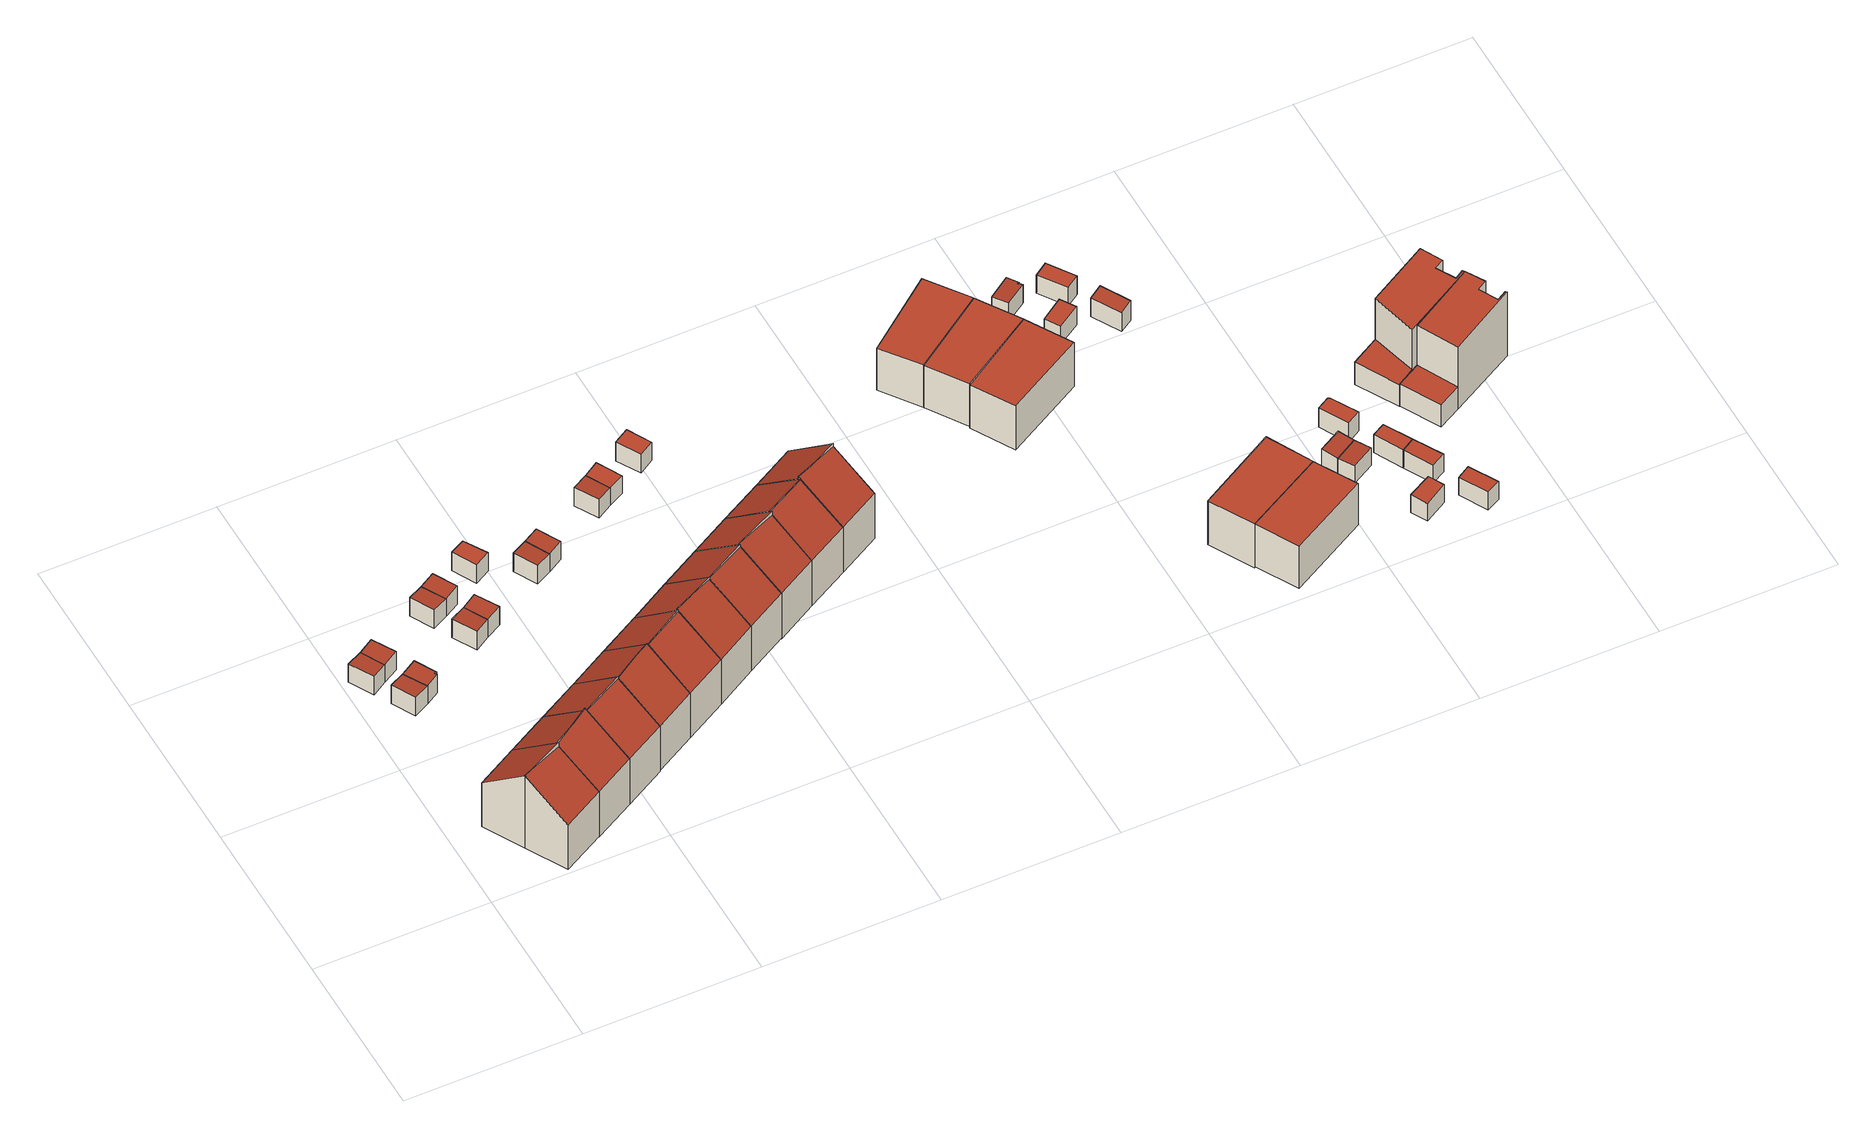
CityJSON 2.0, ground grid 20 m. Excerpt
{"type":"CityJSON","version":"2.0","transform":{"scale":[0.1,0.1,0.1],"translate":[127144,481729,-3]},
"CityObjects":{
"building1":{"type":"Building","attributes":{"b3_dak_type":"slanted","b3_h_dak_50p":6.04,"b3_h_dak_70p":6.88,"b3_h_dak_max":8.18,"b3_h_dak_min":3.97,"b3_h_maaiveld":-2.43,"b3_kas_warenhuis":false,"b3_mutatie_ahn3_ahn4":false,"b3_reconstructie_onvolledig":false,"b3_rmse_lod12":1.46,"b3_rmse_lod13":1.46,"b3_rmse_lod22":0.0292,"b3_val3dity_lod12":"[]","b3_val3dity_lod13":"[]","b3_val3dity_lod22":"[]","b3_volume_lod12":522.68,"b3_volume_lod13":522.68,"b3_volume_lod22":479.84,"geconstateerd":false,"oorspronkelijkbouwjaar":2007,"status":"Pand in gebruik"},"children":["building1-1"]},
"building1-1":{"type":"BuildingPart","parents":["building1"],"geometry":[{"type":"Solid","lod":"2.2","boundaries":[[[[0,1,2,3,4,5]],[[6,1,0,7]],[[7,0,5,8]],[[9,8,5,4,10]],[[11,12,13]],[[8,9,13]],[[12,11,2,1,6]],[[10,4,3,14]],[[14,3,2,11]],[[12,6,7,8,13]],[[14,11,13,9,10]]]],"semantics":{"surfaces":[{"type":"GroundSurface"},{"type":"WallSurface","on_footprint_edge":true},{"type":"WallSurface","on_footprint_edge":false},{"type":"RoofSurface"}],"values":[[0,1,1,1,2,2,1,1,1,3,3]]}}]},
"building2":{"type":"Building","attributes":{"b3_dak_type":"multiple horizontal","b3_h_dak_50p":0.15,"b3_h_dak_70p":0.18,"b3_h_dak_max":0.22,"b3_h_dak_min":0.09,"b3_h_maaiveld":-2.51,"b3_kas_warenhuis":false,"b3_mutatie_ahn3_ahn4":false,"b3_reconstructie_onvolledig":false,"b3_rmse_lod12":0.0339,"b3_rmse_lod13":0.0339,"b3_rmse_lod22":0.0291,"b3_val3dity_lod12":"[]","b3_val3dity_lod13":"[]","b3_val3dity_lod22":"[]","b3_volume_lod12":16.05,"b3_volume_lod13":16.05,"b3_volume_lod22":16.02,"geconstateerd":false,"oorspronkelijkbouwjaar":2007,"status":"Pand in gebruik"},"children":["building2-1"]},
"building2-1":{"type":"BuildingPart","parents":["building2"],"geometry":[{"type":"Solid","lod":"2.2","boundaries":[[[[15,16,17,18]],[[19,16,15,20]],[[20,15,18,21]],[[22,17,16,19]],[[21,18,17,22]],[[21,22,19,20]]]],"semantics":{"surfaces":[{"type":"GroundSurface"},{"type":"WallSurface","on_footprint_edge":true},{"type":"RoofSurface"}],"values":[[0,1,1,1,1,2]]}}]},
"building3":{"type":"Building","attributes":{"b3_dak_type":"multiple horizontal","b3_h_dak_50p":0.15,"b3_h_dak_70p":0.17,"b3_h_dak_max":0.22,"b3_h_dak_min":0.1,"b3_h_maaiveld":-2.52,"b3_kas_warenhuis":false,"b3_mutatie_ahn3_ahn4":false,"b3_reconstructie_onvolledig":false,"b3_rmse_lod12":0.0305,"b3_rmse_lod13":0.0305,"b3_rmse_lod22":0.0267,"b3_val3dity_lod12":"[]","b3_val3dity_lod13":"[]","b3_val3dity_lod22":"[]","b3_volume_lod12":16.04,"b3_volume_lod13":16.04,"b3_volume_lod22":16.01,"geconstateerd":false,"oorspronkelijkbouwjaar":2007,"status":"Pand in gebruik"},"children":["building3-1"]},
"building3-1":{"type":"BuildingPart","parents":["building3"],"geometry":[{"type":"Solid","lod":"2.2","boundaries":[[[[23,24,25,26]],[[27,24,23,28]],[[28,23,26,29]],[[30,25,24,27]],[[29,26,25,30]],[[29,30,27,28]]]],"semantics":{"surfaces":[{"type":"GroundSurface"},{"type":"WallSurface","on_footprint_edge":true},{"type":"RoofSurface"}],"values":[[0,1,1,1,1,2]]}}]},
"building4":{"type":"Building","attributes":{"b3_dak_type":"multiple horizontal","b3_h_dak_50p":0.15,"b3_h_dak_70p":0.17,"b3_h_dak_max":0.21,"b3_h_dak_min":0.09,"b3_h_maaiveld":-2.52,"b3_kas_warenhuis":false,"b3_mutatie_ahn3_ahn4":false,"b3_reconstructie_onvolledig":false,"b3_rmse_lod12":0.0309,"b3_rmse_lod13":0.0309,"b3_rmse_lod22":0.0273,"b3_val3dity_lod12":"[]","b3_val3dity_lod13":"[]","b3_val3dity_lod22":"[]","b3_volume_lod12":16.06,"b3_volume_lod13":16.06,"b3_volume_lod22":16.05,"geconstateerd":false,"oorspronkelijkbouwjaar":2007,"status":"Pand in gebruik"},"children":["building4-1"]},
"building4-1":{"type":"BuildingPart","parents":["building4"],"geometry":[{"type":"Solid","lod":"2.2","boundaries":[[[[15,18,31,32]],[[20,15,32,33]],[[33,32,31,34]],[[34,31,18,21]],[[21,18,15,20]],[[21,20,33,34]]]],"semantics":{"surfaces":[{"type":"GroundSurface"},{"type":"WallSurface","on_footprint_edge":true},{"type":"RoofSurface"}],"values":[[0,1,1,1,1,2]]}}]},
"building5":{"type":"Building","attributes":{"b3_dak_type":"multiple horizontal","b3_h_dak_50p":0.14,"b3_h_dak_70p":0.17,"b3_h_dak_max":0.21,"b3_h_dak_min":0.08,"b3_h_maaiveld":-2.52,"b3_kas_warenhuis":false,"b3_mutatie_ahn3_ahn4":false,"b3_reconstructie_onvolledig":false,"b3_rmse_lod12":0.0305,"b3_rmse_lod13":0.0305,"b3_rmse_lod22":0.0277,"b3_val3dity_lod12":"[]","b3_val3dity_lod13":"[]","b3_val3dity_lod22":"[]","b3_volume_lod12":15.9,"b3_volume_lod13":15.9,"b3_volume_lod22":15.86,"geconstateerd":false,"oorspronkelijkbouwjaar":2007,"status":"Pand in gebruik"},"children":["building5-1"]},
"building5-1":{"type":"BuildingPart","parents":["building5"],"geometry":[{"type":"Solid","lod":"2.2","boundaries":[[[[26,35,36,37,38,23]],[[39,35,26,29]],[[29,26,23,28]],[[40,36,35,39]],[[41,37,36,40]],[[42,38,37,41]],[[28,23,38,42]],[[28,42,41,40,39,29]]]],"semantics":{"surfaces":[{"type":"GroundSurface"},{"type":"WallSurface","on_footprint_edge":true},{"type":"RoofSurface"}],"values":[[0,1,1,1,1,1,1,2]]}}]},
"building6":{"type":"Building","attributes":{"b3_dak_type":"slanted","b3_h_dak_50p":6.08,"b3_h_dak_70p":6.89,"b3_h_dak_max":8.2,"b3_h_dak_min":3.93,"b3_h_maaiveld":-2.45,"b3_kas_warenhuis":false,"b3_mutatie_ahn3_ahn4":false,"b3_reconstructie_onvolledig":false,"b3_rmse_lod12":1.46,"b3_rmse_lod13":1.46,"b3_rmse_lod22":0.0318,"b3_val3dity_lod12":"[]","b3_val3dity_lod13":"[]","b3_val3dity_lod22":"[]","b3_volume_lod12":524.4,"b3_volume_lod13":524.4,"b3_volume_lod22":481.16,"geconstateerd":false,"oorspronkelijkbouwjaar":2007,"status":"Pand in gebruik"},"children":["building6-1"]},
"building6-1":{"type":"BuildingPart","parents":["building6"],"geometry":[{"type":"Solid","lod":"2.2","boundaries":[[[[43,44,45,46,47,48]],[[6,44,43,49,50]],[[51,52,53]],[[50,49,53]],[[54,45,44,6]],[[52,46,45,54]],[[49,43,48,14]],[[14,48,47,55]],[[55,47,46,52,51]],[[52,54,6,50,53]],[[55,51,53,49,14]]]],"semantics":{"surfaces":[{"type":"GroundSurface"},{"type":"WallSurface","on_footprint_edge":true},{"type":"WallSurface","on_footprint_edge":false},{"type":"RoofSurface"}],"values":[[0,1,2,2,1,1,1,1,1,3,3]]}}]},
"building7":{"type":"Building","attributes":{"b3_dak_type":"slanted","b3_h_dak_50p":6.06,"b3_h_dak_70p":6.87,"b3_h_dak_max":8.16,"b3_h_dak_min":3.97,"b3_h_maaiveld":-2.46,"b3_kas_warenhuis":false,"b3_mutatie_ahn3_ahn4":false,"b3_reconstructie_onvolledig":false,"b3_rmse_lod12":1.45,"b3_rmse_lod13":1.45,"b3_rmse_lod22":0.0311,"b3_val3dity_lod12":"[]","b3_val3dity_lod13":"[]","b3_val3dity_lod22":"[]","b3_volume_lod12":524.5,"b3_volume_lod13":524.5,"b3_volume_lod22":481.12,"geconstateerd":false,"oorspronkelijkbouwjaar":2007,"status":"Pand in gebruik"},"children":["building7-1"]},
"building7-1":{"type":"BuildingPart","parents":["building7"],"geometry":[{"type":"Solid","lod":"2.2","boundaries":[[[[45,56,57,58,47,59]],[[60,56,45,54]],[[54,45,59,61,62]],[[62,61,63,64]],[[61,59,47,55]],[[64,63,57,56,60]],[[55,47,58,65]],[[65,58,57,63]],[[64,60,54,62]],[[65,63,61,55]]]],"semantics":{"surfaces":[{"type":"GroundSurface"},{"type":"WallSurface","on_footprint_edge":true},{"type":"WallSurface","on_footprint_edge":false},{"type":"RoofSurface"}],"values":[[0,1,1,2,1,1,1,1,3,3]]}}]},
"building8":{"type":"Building","attributes":{"b3_dak_type":"multiple horizontal","b3_h_dak_50p":0.14,"b3_h_dak_70p":0.16,"b3_h_dak_max":0.21,"b3_h_dak_min":0.09,"b3_h_maaiveld":-2.52,"b3_kas_warenhuis":false,"b3_mutatie_ahn3_ahn4":false,"b3_reconstructie_onvolledig":false,"b3_rmse_lod12":0.0331,"b3_rmse_lod13":0.0331,"b3_rmse_lod22":0.0256,"b3_val3dity_lod12":"[]","b3_val3dity_lod13":"[]","b3_val3dity_lod22":"[]","b3_volume_lod12":16.07,"b3_volume_lod13":16.07,"b3_volume_lod22":16,"geconstateerd":false,"oorspronkelijkbouwjaar":2007,"status":"Pand in gebruik"},"children":["building8-1"]},
"building8-1":{"type":"BuildingPart","parents":["building8"],"geometry":[{"type":"Solid","lod":"2.2","boundaries":[[[[66,67,68,69]],[[70,67,66,71]],[[71,66,69,72]],[[73,68,67,70]],[[72,69,68,73]],[[72,73,70,71]]]],"semantics":{"surfaces":[{"type":"GroundSurface"},{"type":"WallSurface","on_footprint_edge":true},{"type":"RoofSurface"}],"values":[[0,1,1,1,1,2]]}}]},
"building9":{"type":"Building","attributes":{"b3_dak_type":"multiple horizontal","b3_h_dak_50p":0.14,"b3_h_dak_70p":0.16,"b3_h_dak_max":0.22,"b3_h_dak_min":0.09,"b3_h_maaiveld":-2.52,"b3_kas_warenhuis":false,"b3_mutatie_ahn3_ahn4":false,"b3_reconstructie_onvolledig":false,"b3_rmse_lod12":0.0296,"b3_rmse_lod13":0.0296,"b3_rmse_lod22":0.0264,"b3_val3dity_lod12":"[]","b3_val3dity_lod13":"[]","b3_val3dity_lod22":"[]","b3_volume_lod12":16.02,"b3_volume_lod13":16.02,"b3_volume_lod22":16,"geconstateerd":false,"oorspronkelijkbouwjaar":2007,"status":"Pand in gebruik"},"children":["building9-1"]},
"building9-1":{"type":"BuildingPart","parents":["building9"],"geometry":[{"type":"Solid","lod":"2.2","boundaries":[[[[74,75,76,77]],[[78,75,74,79]],[[80,76,75,78]],[[79,74,77,81]],[[81,77,76,80]],[[81,80,78,79]]]],"semantics":{"surfaces":[{"type":"GroundSurface"},{"type":"WallSurface","on_footprint_edge":true},{"type":"RoofSurface"}],"values":[[0,1,1,1,1,2]]}}]},
"building10":{"type":"Building","attributes":{"b3_dak_type":"multiple horizontal","b3_h_dak_50p":0.14,"b3_h_dak_70p":0.16,"b3_h_dak_max":0.2,"b3_h_dak_min":0.09,"b3_h_maaiveld":-2.52,"b3_kas_warenhuis":false,"b3_mutatie_ahn3_ahn4":false,"b3_reconstructie_onvolledig":false,"b3_rmse_lod12":0.0321,"b3_rmse_lod13":0.0321,"b3_rmse_lod22":0.026,"b3_val3dity_lod12":"[]","b3_val3dity_lod13":"[]","b3_val3dity_lod22":"[]","b3_volume_lod12":16.05,"b3_volume_lod13":16.05,"b3_volume_lod22":16.01,"geconstateerd":false,"oorspronkelijkbouwjaar":2007,"status":"Pand in gebruik"},"children":["building10-1"]},
"building10-1":{"type":"BuildingPart","parents":["building10"],"geometry":[{"type":"Solid","lod":"2.2","boundaries":[[[[82,83,66,69]],[[71,66,83,84]],[[72,69,66,71]],[[85,82,69,72]],[[84,83,82,85]],[[84,85,72,71]]]],"semantics":{"surfaces":[{"type":"GroundSurface"},{"type":"WallSurface","on_footprint_edge":true},{"type":"RoofSurface"}],"values":[[0,1,1,1,1,2]]}}]},
"building11":{"type":"Building","attributes":{"b3_dak_type":"multiple horizontal","b3_h_dak_50p":0.14,"b3_h_dak_70p":0.16,"b3_h_dak_max":0.2,"b3_h_dak_min":0.09,"b3_h_maaiveld":-2.52,"b3_kas_warenhuis":false,"b3_mutatie_ahn3_ahn4":false,"b3_reconstructie_onvolledig":false,"b3_rmse_lod12":0.03,"b3_rmse_lod13":0.03,"b3_rmse_lod22":0.0246,"b3_val3dity_lod12":"[]","b3_val3dity_lod13":"[]","b3_val3dity_lod22":"[]","b3_volume_lod12":16.03,"b3_volume_lod13":16.03,"b3_volume_lod22":15.99,"geconstateerd":false,"oorspronkelijkbouwjaar":2007,"status":"Pand in gebruik"},"children":["building11-1"]},
"building11-1":{"type":"BuildingPart","parents":["building11"],"geometry":[{"type":"Solid","lod":"2.2","boundaries":[[[[75,86,87,76]],[[88,86,75,78]],[[89,87,86,88]],[[78,75,76,80]],[[80,76,87,89]],[[80,89,88,78]]]],"semantics":{"surfaces":[{"type":"GroundSurface"},{"type":"WallSurface","on_footprint_edge":true},{"type":"RoofSurface"}],"values":[[0,1,1,1,1,2]]}}]},
"building12":{"type":"Building","attributes":{"b3_dak_type":"slanted","b3_h_dak_50p":6.12,"b3_h_dak_70p":6.89,"b3_h_dak_max":8.18,"b3_h_dak_min":3.99,"b3_h_maaiveld":-2.45,"b3_kas_warenhuis":false,"b3_mutatie_ahn3_ahn4":false,"b3_reconstructie_onvolledig":false,"b3_rmse_lod12":1.45,"b3_rmse_lod13":1.45,"b3_rmse_lod22":0.0285,"b3_val3dity_lod12":"[]","b3_val3dity_lod13":"[]","b3_val3dity_lod22":"[]","b3_volume_lod12":524.07,"b3_volume_lod13":524.07,"b3_volume_lod22":480.39,"geconstateerd":false,"oorspronkelijkbouwjaar":2007,"status":"Pand in gebruik"},"children":["building12-1"]},
"building12-1":{"type":"BuildingPart","parents":["building12"],"geometry":[{"type":"Solid","lod":"2.2","boundaries":[[[[90,91,92,93,94,95]],[[60,91,90,96,97]],[[98,99,100]],[[97,96,100]],[[96,90,95,65]],[[101,92,91,60]],[[65,95,94,102]],[[99,93,92,101]],[[102,94,93,99,98]],[[99,101,60,97,100]],[[102,98,100,96,65]]]],"semantics":{"surfaces":[{"type":"GroundSurface"},{"type":"WallSurface","on_footprint_edge":true},{"type":"WallSurface","on_footprint_edge":false},{"type":"RoofSurface"}],"values":[[0,1,2,2,1,1,1,1,1,3,3]]}}]},
"building13":{"type":"Building","attributes":{"b3_dak_type":"multiple horizontal","b3_h_dak_50p":0.16,"b3_h_dak_70p":0.18,"b3_h_dak_max":0.2,"b3_h_dak_min":0.07,"b3_h_maaiveld":-2.51,"b3_kas_warenhuis":false,"b3_mutatie_ahn3_ahn4":false,"b3_reconstructie_onvolledig":false,"b3_rmse_lod12":0.0306,"b3_rmse_lod13":0.0306,"b3_rmse_lod22":0.0294,"b3_val3dity_lod12":"[]","b3_val3dity_lod13":"[]","b3_val3dity_lod22":"[]","b3_volume_lod12":15.96,"b3_volume_lod13":15.96,"b3_volume_lod22":15.93,"geconstateerd":false,"oorspronkelijkbouwjaar":2007,"status":"Pand in gebruik"},"children":["building13-1"]},
"building13-1":{"type":"BuildingPart","parents":["building13"],"geometry":[{"type":"Solid","lod":"2.2","boundaries":[[[[103,104,105,106]],[[107,103,106,108]],[[108,106,105,109]],[[109,105,104,110]],[[110,104,103,107]],[[110,107,108,109]]]],"semantics":{"surfaces":[{"type":"GroundSurface"},{"type":"WallSurface","on_footprint_edge":true},{"type":"RoofSurface"}],"values":[[0,1,1,1,1,2]]}}]},
"building14":{"type":"Building","attributes":{"b3_dak_type":"slanted","b3_h_dak_50p":6.02,"b3_h_dak_70p":6.82,"b3_h_dak_max":8.18,"b3_h_dak_min":4.02,"b3_h_maaiveld":-2.43,"b3_kas_warenhuis":false,"b3_mutatie_ahn3_ahn4":false,"b3_reconstructie_onvolledig":false,"b3_rmse_lod12":1.46,"b3_rmse_lod13":1.46,"b3_rmse_lod22":0.0285,"b3_val3dity_lod12":"[]","b3_val3dity_lod13":"[]","b3_val3dity_lod22":"[]","b3_volume_lod12":523.05,"b3_volume_lod13":523.05,"b3_volume_lod22":479.48,"geconstateerd":false,"oorspronkelijkbouwjaar":2007,"status":"Pand in gebruik"},"children":["building14-1"]},
"building14-1":{"type":"BuildingPart","parents":["building14"],"geometry":[{"type":"Solid","lod":"2.2","boundaries":[[[[92,111,112,113,94,114]],[[115,111,92,101]],[[101,92,114,116,117]],[[117,116,118,119]],[[119,118,112,111,115]],[[116,114,94,102]],[[102,94,113,120]],[[120,113,112,118]],[[119,115,101,117]],[[120,118,116,102]]]],"semantics":{"surfaces":[{"type":"GroundSurface"},{"type":"WallSurface","on_footprint_edge":true},{"type":"WallSurface","on_footprint_edge":false},{"type":"RoofSurface"}],"values":[[0,1,1,2,1,1,1,1,3,3]]}}]},
"building15":{"type":"Building","attributes":{"b3_dak_type":"multiple horizontal","b3_h_dak_50p":0.13,"b3_h_dak_70p":0.16,"b3_h_dak_max":0.22,"b3_h_dak_min":0.09,"b3_h_maaiveld":-2.51,"b3_kas_warenhuis":false,"b3_mutatie_ahn3_ahn4":false,"b3_reconstructie_onvolledig":false,"b3_rmse_lod12":0.0307,"b3_rmse_lod13":0.0307,"b3_rmse_lod22":0.0269,"b3_val3dity_lod12":"[]","b3_val3dity_lod13":"[]","b3_val3dity_lod22":"[]","b3_volume_lod12":16.03,"b3_volume_lod13":16.03,"b3_volume_lod22":15.98,"geconstateerd":false,"oorspronkelijkbouwjaar":2007,"status":"Pand in gebruik"},"children":["building15-1"]},
"building15-1":{"type":"BuildingPart","parents":["building15"],"geometry":[{"type":"Solid","lod":"2.2","boundaries":[[[[121,122,123,124]],[[125,122,121,126]],[[127,123,122,125]],[[126,121,124,128]],[[128,124,123,127]],[[128,127,125,126]]]],"semantics":{"surfaces":[{"type":"GroundSurface"},{"type":"WallSurface","on_footprint_edge":true},{"type":"RoofSurface"}],"values":[[0,1,1,1,1,2]]}}]},
"building16":{"type":"Building","attributes":{"b3_dak_type":"multiple horizontal","b3_h_dak_50p":0.14,"b3_h_dak_70p":0.16,"b3_h_dak_max":0.25,"b3_h_dak_min":0.07,"b3_h_maaiveld":-2.52,"b3_kas_warenhuis":false,"b3_mutatie_ahn3_ahn4":false,"b3_reconstructie_onvolledig":false,"b3_rmse_lod12":0.0352,"b3_rmse_lod13":0.0352,"b3_rmse_lod22":0.0291,"b3_val3dity_lod12":"[]","b3_val3dity_lod13":"[]","b3_val3dity_lod22":"[]","b3_volume_lod12":15.63,"b3_volume_lod13":15.63,"b3_volume_lod22":15.6,"geconstateerd":false,"oorspronkelijkbouwjaar":2007,"status":"Pand in gebruik"},"children":["building16-1"]},
"building16-1":{"type":"BuildingPart","parents":["building16"],"geometry":[{"type":"Solid","lod":"2.2","boundaries":[[[[129,130,123,122]],[[127,123,130,131]],[[125,122,123,127]],[[132,129,122,125]],[[131,130,129,132]],[[131,132,125,127]]]],"semantics":{"surfaces":[{"type":"GroundSurface"},{"type":"WallSurface","on_footprint_edge":true},{"type":"RoofSurface"}],"values":[[0,1,1,1,1,2]]}}]},
"building17":{"type":"Building","attributes":{"b3_dak_type":"slanted","b3_h_dak_50p":6.02,"b3_h_dak_70p":6.91,"b3_h_dak_max":8.2,"b3_h_dak_min":4.01,"b3_h_maaiveld":-2.42,"b3_kas_warenhuis":false,"b3_mutatie_ahn3_ahn4":false,"b3_reconstructie_onvolledig":false,"b3_rmse_lod12":1.47,"b3_rmse_lod13":1.47,"b3_rmse_lod22":0.0303,"b3_val3dity_lod12":"[]","b3_val3dity_lod13":"[]","b3_val3dity_lod22":"[]","b3_volume_lod12":523.39,"b3_volume_lod13":523.39,"b3_volume_lod22":478.85,"geconstateerd":false,"oorspronkelijkbouwjaar":2007,"status":"Pand in gebruik"},"children":["building17-1"]},
"building17-1":{"type":"BuildingPart","parents":["building17"],"geometry":[{"type":"Solid","lod":"2.2","boundaries":[[[[111,133,134,135,113,136]],[[137,133,111,115]],[[115,111,136,138]],[[139,140,141]],[[138,142,141]],[[140,139,134,133,137]],[[142,138,136,113,120]],[[120,113,135,143]],[[143,135,134,139]],[[140,137,115,138,141]],[[143,139,141,142,120]]]],"semantics":{"surfaces":[{"type":"GroundSurface"},{"type":"WallSurface","on_footprint_edge":true},{"type":"WallSurface","on_footprint_edge":false},{"type":"RoofSurface"}],"values":[[0,1,1,2,2,1,1,1,1,3,3]]}}]},
"building18":{"type":"Building","attributes":{"b3_dak_type":"slanted","b3_h_dak_50p":6.07,"b3_h_dak_70p":6.88,"b3_h_dak_max":8.2,"b3_h_dak_min":4.02,"b3_h_maaiveld":-2.44,"b3_kas_warenhuis":false,"b3_mutatie_ahn3_ahn4":false,"b3_reconstructie_onvolledig":false,"b3_rmse_lod12":1.46,"b3_rmse_lod13":1.46,"b3_rmse_lod22":0.0311,"b3_val3dity_lod12":"[]","b3_val3dity_lod13":"[]","b3_val3dity_lod22":"[]","b3_volume_lod12":523.12,"b3_volume_lod13":523.12,"b3_volume_lod22":480.19,"geconstateerd":false,"oorspronkelijkbouwjaar":2007,"status":"Pand in gebruik"},"children":["building18-1"]},
"building18-1":{"type":"BuildingPart","parents":["building18"],"geometry":[{"type":"Solid","lod":"2.2","boundaries":[[[[133,144,145,146,135,147]],[[148,144,133,137]],[[137,133,147,149,150]],[[149,147,135,143]],[[150,149,151,152]],[[152,151,145,144,148]],[[143,135,146,153]],[[153,146,145,151]],[[152,148,137,150]],[[153,151,149,143]]]],"semantics":{"surfaces":[{"type":"GroundSurface"},{"type":"WallSurface","on_footprint_edge":true},{"type":"WallSurface","on_footprint_edge":false},{"type":"RoofSurface"}],"values":[[0,1,1,1,2,1,1,1,3,3]]}}]},
"building19":{"type":"Building","attributes":{"b3_dak_type":"multiple horizontal","b3_h_dak_50p":0.13,"b3_h_dak_70p":0.16,"b3_h_dak_max":0.25,"b3_h_dak_min":0.07,"b3_h_maaiveld":-2.52,"b3_kas_warenhuis":false,"b3_mutatie_ahn3_ahn4":false,"b3_reconstructie_onvolledig":false,"b3_rmse_lod12":0.0357,"b3_rmse_lod13":0.0357,"b3_rmse_lod22":0.0329,"b3_val3dity_lod12":"[]","b3_val3dity_lod13":"[]","b3_val3dity_lod22":"[]","b3_volume_lod12":15.95,"b3_volume_lod13":15.95,"b3_volume_lod22":15.94,"geconstateerd":false,"oorspronkelijkbouwjaar":2007,"status":"Pand in gebruik"},"children":["building19-1"]},
"building19-1":{"type":"BuildingPart","parents":["building19"],"geometry":[{"type":"Solid","lod":"2.2","boundaries":[[[[154,155,156,157]],[[158,155,154,159]],[[159,154,157,160]],[[161,156,155,158]],[[160,157,156,161]],[[160,161,158,159]]]],"semantics":{"surfaces":[{"type":"GroundSurface"},{"type":"WallSurface","on_footprint_edge":true},{"type":"RoofSurface"}],"values":[[0,1,1,1,1,2]]}}]},
"building20":{"type":"Building","attributes":{"b3_dak_type":"multiple horizontal","b3_h_dak_50p":0.14,"b3_h_dak_70p":0.16,"b3_h_dak_max":0.28,"b3_h_dak_min":0.06,"b3_h_maaiveld":-2.52,"b3_kas_warenhuis":false,"b3_mutatie_ahn3_ahn4":false,"b3_reconstructie_onvolledig":false,"b3_rmse_lod12":0.0366,"b3_rmse_lod13":0.0366,"b3_rmse_lod22":0.0313,"b3_val3dity_lod12":"[]","b3_val3dity_lod13":"[]","b3_val3dity_lod22":"[]","b3_volume_lod12":15.99,"b3_volume_lod13":15.99,"b3_volume_lod22":15.96,"geconstateerd":false,"oorspronkelijkbouwjaar":2007,"status":"Pand in gebruik"},"children":["building20-1"]},
"building20-1":{"type":"BuildingPart","parents":["building20"],"geometry":[{"type":"Solid","lod":"2.2","boundaries":[[[[154,157,162,163]],[[159,154,163,164]],[[164,163,162,165]],[[165,162,157,160]],[[160,157,154,159]],[[160,159,164,165]]]],"semantics":{"surfaces":[{"type":"GroundSurface"},{"type":"WallSurface","on_footprint_edge":true},{"type":"RoofSurface"}],"values":[[0,1,1,1,1,2]]}}]},
"building21":{"type":"Building","attributes":{"b3_dak_type":"slanted","b3_h_dak_50p":6.09,"b3_h_dak_70p":6.93,"b3_h_dak_max":8.19,"b3_h_dak_min":4.03,"b3_h_maaiveld":-2.46,"b3_kas_warenhuis":false,"b3_mutatie_ahn3_ahn4":false,"b3_reconstructie_onvolledig":false,"b3_rmse_lod12":1.47,"b3_rmse_lod13":1.47,"b3_rmse_lod22":0.0304,"b3_val3dity_lod12":"[]","b3_val3dity_lod13":"[]","b3_val3dity_lod22":"[]","b3_volume_lod12":526.77,"b3_volume_lod13":526.77,"b3_volume_lod22":481.38,"geconstateerd":false,"oorspronkelijkbouwjaar":2007,"status":"Pand in gebruik"},"children":["building21-1"]},
"building21-1":{"type":"BuildingPart","parents":["building21"],"geometry":[{"type":"Solid","lod":"2.2","boundaries":[[[[166,167,168,169,170,171]],[[172,167,166,148]],[[148,166,171,173]],[[174,175,176]],[[175,174,168,167,172]],[[173,171,170,153]],[[153,170,169,177]],[[177,169,168,174]],[[175,172,148,173,176]],[[177,174,176,173,153]]]],"semantics":{"surfaces":[{"type":"GroundSurface"},{"type":"WallSurface","on_footprint_edge":true},{"type":"WallSurface","on_footprint_edge":false},{"type":"RoofSurface"}],"values":[[0,1,1,2,1,1,1,1,3,3]]}}]},
"building22":{"type":"Building","attributes":{"b3_dak_type":"multiple horizontal","b3_h_dak_50p":0.15,"b3_h_dak_70p":0.18,"b3_h_dak_max":0.26,"b3_h_dak_min":0.09,"b3_h_maaiveld":-2.58,"b3_kas_warenhuis":false,"b3_mutatie_ahn3_ahn4":false,"b3_reconstructie_onvolledig":false,"b3_rmse_lod12":0.0362,"b3_rmse_lod13":0.0362,"b3_rmse_lod22":0.0346,"b3_val3dity_lod12":"[]","b3_val3dity_lod13":"[]","b3_val3dity_lod22":"[]","b3_volume_lod12":16.42,"b3_volume_lod13":16.42,"b3_volume_lod22":16.4,"geconstateerd":false,"oorspronkelijkbouwjaar":2007,"status":"Pand in gebruik"},"children":["building22-1"]},
"building22-1":{"type":"BuildingPart","parents":["building22"],"geometry":[{"type":"Solid","lod":"2.2","boundaries":[[[[178,179,180,181]],[[182,180,179,183]],[[184,181,180,182]],[[185,178,181,184]],[[183,179,178,185]],[[183,185,184,182]]]],"semantics":{"surfaces":[{"type":"GroundSurface"},{"type":"WallSurface","on_footprint_edge":true},{"type":"RoofSurface"}],"values":[[0,1,1,1,1,2]]}}]},
"building23":{"type":"Building","attributes":{"b3_dak_type":"slanted","b3_h_dak_50p":6.03,"b3_h_dak_70p":6.95,"b3_h_dak_max":8.2,"b3_h_dak_min":3.97,"b3_h_maaiveld":-2.48,"b3_kas_warenhuis":false,"b3_mutatie_ahn3_ahn4":false,"b3_reconstructie_onvolledig":false,"b3_rmse_lod12":1.48,"b3_rmse_lod13":1.48,"b3_rmse_lod22":0.0311,"b3_val3dity_lod12":"[]","b3_val3dity_lod13":"[]","b3_val3dity_lod22":"[]","b3_volume_lod12":526.63,"b3_volume_lod13":526.63,"b3_volume_lod22":482.58,"geconstateerd":false,"oorspronkelijkbouwjaar":2007,"status":"Pand in gebruik"},"children":["building23-1"]},
"building23-1":{"type":"BuildingPart","parents":["building23"],"geometry":[{"type":"Solid","lod":"2.2","boundaries":[[[[167,186,187,188,169,189]],[[190,186,167,172]],[[172,167,189,191,192]],[[191,189,169,177]],[[177,169,188,193]],[[193,188,187,194]],[[192,191,194,195]],[[195,194,187,186,190]],[[194,191,177,193]],[[195,190,172,192]]]],"semantics":{"surfaces":[{"type":"GroundSurface"},{"type":"WallSurface","on_footprint_edge":true},{"type":"WallSurface","on_footprint_edge":false},{"type":"RoofSurface"}],"values":[[0,1,1,1,1,1,2,1,3,3]]}}]},
"building24":{"type":"Building","attributes":{"b3_dak_type":"slanted","b3_h_dak_50p":5.97,"b3_h_dak_70p":6.81,"b3_h_dak_max":8.18,"b3_h_dak_min":4,"b3_h_maaiveld":-2.51,"b3_kas_warenhuis":false,"b3_mutatie_ahn3_ahn4":false,"b3_reconstructie_onvolledig":false,"b3_rmse_lod12":1.49,"b3_rmse_lod13":1.49,"b3_rmse_lod22":0.03,"b3_val3dity_lod12":"[]","b3_val3dity_lod13":"[]","b3_val3dity_lod22":"[]","b3_volume_lod12":548.85,"b3_volume_lod13":548.85,"b3_volume_lod22":503.19,"geconstateerd":false,"oorspronkelijkbouwjaar":2007,"status":"Pand in gebruik"},"children":["building24-1"]},
"building24-1":{"type":"BuildingPart","parents":["building24"],"geometry":[{"type":"Solid","lod":"2.2","boundaries":[[[[186,196,197,198,188,199]],[[200,196,186,190]],[[190,186,199,201]],[[202,203,204]],[[201,205,204]],[[203,202,197,196,200]],[[205,201,199,188,193]],[[193,188,198,206]],[[206,198,197,202]],[[203,200,190,201,204]],[[206,202,204,205,193]]]],"semantics":{"surfaces":[{"type":"GroundSurface"},{"type":"WallSurface","on_footprint_edge":true},{"type":"WallSurface","on_footprint_edge":false},{"type":"RoofSurface"}],"values":[[0,1,1,2,2,1,1,1,1,3,3]]}}]},
"building25":{"type":"Building","attributes":{"b3_dak_type":"multiple horizontal","b3_h_dak_50p":3.62,"b3_h_dak_70p":3.64,"b3_h_dak_max":3.82,"b3_h_dak_min":3.53,"b3_h_maaiveld":-2.51,"b3_kas_warenhuis":false,"b3_mutatie_ahn3_ahn4":false,"b3_reconstructie_onvolledig":false,"b3_rmse_lod12":0.0433,"b3_rmse_lod13":0.0433,"b3_rmse_lod22":0.0392,"b3_val3dity_lod12":"[]","b3_val3dity_lod13":"[]","b3_val3dity_lod22":"[]","b3_volume_lod12":352.92,"b3_volume_lod13":352.92,"b3_volume_lod22":352.14,"geconstateerd":false,"oorspronkelijkbouwjaar":2007,"status":"Pand in gebruik"},"children":["building25-1"]},
"building25-1":{"type":"BuildingPart","parents":["building25"],"geometry":[{"type":"Solid","lod":"2.2","boundaries":[[[[207,208,209,210]],[[211,208,207,212]],[[212,207,210,213]],[[214,209,208,211]],[[213,210,209,214]],[[213,214,211,212]]]],"semantics":{"surfaces":[{"type":"GroundSurface"},{"type":"WallSurface","on_footprint_edge":true},{"type":"RoofSurface"}],"values":[[0,1,1,1,1,2]]}}]},
"building26":{"type":"Building","attributes":{"b3_dak_type":"multiple horizontal","b3_h_dak_50p":3.63,"b3_h_dak_70p":3.64,"b3_h_dak_max":3.83,"b3_h_dak_min":3.55,"b3_h_maaiveld":-2.51,"b3_kas_warenhuis":false,"b3_mutatie_ahn3_ahn4":false,"b3_reconstructie_onvolledig":false,"b3_rmse_lod12":0.043,"b3_rmse_lod13":0.043,"b3_rmse_lod22":0.0397,"b3_val3dity_lod12":"[]","b3_val3dity_lod13":"[]","b3_val3dity_lod22":"[]","b3_volume_lod12":352.72,"b3_volume_lod13":352.72,"b3_volume_lod22":351.96,"geconstateerd":false,"oorspronkelijkbouwjaar":2007,"status":"Pand in gebruik"},"children":["building26-1"]},
"building26-1":{"type":"BuildingPart","parents":["building26"],"geometry":[{"type":"Solid","lod":"2.2","boundaries":[[[[207,210,215,216]],[[213,210,207,217]],[[218,215,210,213]],[[217,207,216,219]],[[219,216,215,218]],[[219,218,213,217]]]],"semantics":{"surfaces":[{"type":"GroundSurface"},{"type":"WallSurface","on_footprint_edge":true},{"type":"RoofSurface"}],"values":[[0,1,1,1,1,2]]}}]},
"building27":{"type":"Building","attributes":{"b3_dak_type":"multiple horizontal","b3_h_dak_50p":3.63,"b3_h_dak_70p":3.65,"b3_h_dak_max":3.84,"b3_h_dak_min":3.56,"b3_h_maaiveld":-2.7,"b3_kas_warenhuis":false,"b3_mutatie_ahn3_ahn4":false,"b3_reconstructie_onvolledig":false,"b3_rmse_lod12":0.0523,"b3_rmse_lod13":0.0523,"b3_rmse_lod22":0.0473,"b3_val3dity_lod12":"[]","b3_val3dity_lod13":"[]","b3_val3dity_lod22":"[]","b3_volume_lod12":378.26,"b3_volume_lod13":378.26,"b3_volume_lod22":377.92,"geconstateerd":false,"oorspronkelijkbouwjaar":2007,"status":"Pand in gebruik"},"children":["building27-1"]},
"building27-1":{"type":"BuildingPart","parents":["building27"],"geometry":[{"type":"Solid","lod":"2.2","boundaries":[[[[220,221,222,223]],[[218,221,220,224]],[[225,222,221,218]],[[224,220,223,226]],[[226,223,222,225]],[[226,225,218,224]]]],"semantics":{"surfaces":[{"type":"GroundSurface"},{"type":"WallSurface","on_footprint_edge":true},{"type":"RoofSurface"}],"values":[[0,1,1,1,1,2]]}}]},
"building28":{"type":"Building","attributes":{"b3_dak_type":"multiple horizontal","b3_h_dak_50p":3.67,"b3_h_dak_70p":3.69,"b3_h_dak_max":3.88,"b3_h_dak_min":1.45,"b3_h_maaiveld":-2.67,"b3_kas_warenhuis":false,"b3_mutatie_ahn3_ahn4":false,"b3_reconstructie_onvolledig":false,"b3_rmse_lod12":0.261,"b3_rmse_lod13":0.261,"b3_rmse_lod22":0.259,"b3_val3dity_lod12":"[]","b3_val3dity_lod13":"[]","b3_val3dity_lod22":"[]","b3_volume_lod12":372.5,"b3_volume_lod13":372.5,"b3_volume_lod22":372.53,"geconstateerd":false,"oorspronkelijkbouwjaar":2007,"status":"Pand in gebruik"},"children":["building28-1"]},
"building28-1":{"type":"BuildingPart","parents":["building28"],"geometry":[{"type":"Solid","lod":"2.2","boundaries":[[[[227,228,229,230]],[[231,228,227,232]],[[233,229,228,231]],[[232,227,230,234]],[[234,230,229,233]],[[234,233,231,232]]]],"semantics":{"surfaces":[{"type":"GroundSurface"},{"type":"WallSurface","on_footprint_edge":true},{"type":"RoofSurface"}],"values":[[0,1,1,1,1,2]]}}]},
"building29":{"type":"Building","attributes":{"b3_dak_type":"multiple horizontal","b3_h_dak_50p":3.65,"b3_h_dak_70p":3.67,"b3_h_dak_max":3.86,"b3_h_dak_min":3.57,"b3_h_maaiveld":-2.47,"b3_kas_warenhuis":false,"b3_mutatie_ahn3_ahn4":false,"b3_reconstructie_onvolledig":false,"b3_rmse_lod12":0.0486,"b3_rmse_lod13":0.0486,"b3_rmse_lod22":0.0466,"b3_val3dity_lod12":"[]","b3_val3dity_lod13":"[]","b3_val3dity_lod22":"[]","b3_volume_lod12":344.73,"b3_volume_lod13":344.73,"b3_volume_lod22":344.32,"geconstateerd":false,"oorspronkelijkbouwjaar":2007,"status":"Pand in gebruik"},"children":["building29-1"]},
"building29-1":{"type":"BuildingPart","parents":["building29"],"geometry":[{"type":"Solid","lod":"2.2","boundaries":[[[[235,236,237,238]],[[234,236,235,239]],[[239,235,238,240]],[[233,237,236,234]],[[240,238,237,233]],[[240,233,234,239]]]],"semantics":{"surfaces":[{"type":"GroundSurface"},{"type":"WallSurface","on_footprint_edge":true},{"type":"RoofSurface"}],"values":[[0,1,1,1,1,2]]}}]},
"building30":{"type":"Building","attributes":{"b3_dak_type":"multiple horizontal","b3_h_dak_50p":0.13,"b3_h_dak_70p":0.15,"b3_h_dak_max":0.2,"b3_h_dak_min":0.09,"b3_h_maaiveld":-2.46,"b3_kas_warenhuis":false,"b3_mutatie_ahn3_ahn4":false,"b3_reconstructie_onvolledig":false,"b3_rmse_lod12":0.0283,"b3_rmse_lod13":0.0283,"b3_rmse_lod22":0.0251,"b3_val3dity_lod12":"[]","b3_val3dity_lod13":"[]","b3_val3dity_lod22":"[]","b3_volume_lod12":15.33,"b3_volume_lod13":15.33,"b3_volume_lod22":15.3,"geconstateerd":false,"oorspronkelijkbouwjaar":2007,"status":"Pand in gebruik"},"children":["building30-1"]},
"building30-1":{"type":"BuildingPart","parents":["building30"],"geometry":[{"type":"Solid","lod":"2.2","boundaries":[[[[241,242,243,244,245,246]],[[247,242,241,248]],[[248,241,246,249]],[[250,243,242,247]],[[251,244,243,250]],[[252,245,244,251]],[[249,246,245,252]],[[249,252,251,250,247,248]]]],"semantics":{"surfaces":[{"type":"GroundSurface"},{"type":"WallSurface","on_footprint_edge":true},{"type":"RoofSurface"}],"values":[[0,1,1,1,1,1,1,2]]}}]},
"building31":{"type":"Building","attributes":{"b3_dak_type":"multiple horizontal","b3_h_dak_50p":0.15,"b3_h_dak_70p":0.17,"b3_h_dak_max":0.21,"b3_h_dak_min":0.09,"b3_h_maaiveld":-2.46,"b3_kas_warenhuis":false,"b3_mutatie_ahn3_ahn4":false,"b3_reconstructie_onvolledig":false,"b3_rmse_lod12":0.0314,"b3_rmse_lod13":0.0314,"b3_rmse_lod22":0.0285,"b3_val3dity_lod12":"[]","b3_val3dity_lod13":"[]","b3_val3dity_lod22":"[]","b3_volume_lod12":15.41,"b3_volume_lod13":15.41,"b3_volume_lod22":15.36,"geconstateerd":false,"oorspronkelijkbouwjaar":2007,"status":"Pand in gebruik"},"children":["building31-1"]},
"building31-1":{"type":"BuildingPart","parents":["building31"],"geometry":[{"type":"Solid","lod":"2.2","boundaries":[[[[253,254,255,256]],[[257,254,253,258]],[[258,253,256,259]],[[260,255,254,257]],[[259,256,255,260]],[[259,260,257,258]]]],"semantics":{"surfaces":[{"type":"GroundSurface"},{"type":"WallSurface","on_footprint_edge":true},{"type":"RoofSurface"}],"values":[[0,1,1,1,1,2]]}}]},
"building32":{"type":"Building","attributes":{"b3_dak_type":"multiple horizontal","b3_h_dak_50p":0.16,"b3_h_dak_70p":0.18,"b3_h_dak_max":0.34,"b3_h_dak_min":0.1,"b3_h_maaiveld":-2.46,"b3_kas_warenhuis":false,"b3_mutatie_ahn3_ahn4":false,"b3_reconstructie_onvolledig":false,"b3_rmse_lod12":0.0387,"b3_rmse_lod13":0.0387,"b3_rmse_lod22":0.0366,"b3_val3dity_lod12":"[]","b3_val3dity_lod13":"[]","b3_val3dity_lod22":"[]","b3_volume_lod12":16.58,"b3_volume_lod13":16.58,"b3_volume_lod22":16.57,"geconstateerd":false,"oorspronkelijkbouwjaar":2007,"status":"Pand in gebruik"},"children":["building32-1"]},
"building32-1":{"type":"BuildingPart","parents":["building32"],"geometry":[{"type":"Solid","lod":"2.2","boundaries":[[[[261,262,263,264]],[[265,262,261,266]],[[267,263,262,265]],[[266,261,264,268]],[[268,264,263,267]],[[268,267,265,266]]]],"semantics":{"surfaces":[{"type":"GroundSurface"},{"type":"WallSurface","on_footprint_edge":true},{"type":"RoofSurface"}],"values":[[0,1,1,1,1,2]]}}]},
"building33":{"type":"Building","attributes":{"b3_dak_type":"slanted","b3_h_dak_50p":0.17,"b3_h_dak_70p":0.28,"b3_h_dak_max":1.04,"b3_h_dak_min":0.09,"b3_h_maaiveld":-2.65,"b3_kas_warenhuis":false,"b3_mutatie_ahn3_ahn4":false,"b3_reconstructie_onvolledig":false,"b3_rmse_lod12":0.284,"b3_rmse_lod13":0.284,"b3_rmse_lod22":0.242,"b3_val3dity_lod12":"[]","b3_val3dity_lod13":"[]","b3_val3dity_lod22":"[]","b3_volume_lod12":18.5,"b3_volume_lod13":18.5,"b3_volume_lod22":18.58,"geconstateerd":false,"oorspronkelijkbouwjaar":2007,"status":"Pand in gebruik"},"children":["building33-1"]},
"building33-1":{"type":"BuildingPart","parents":["building33"],"geometry":[{"type":"Solid","lod":"2.2","boundaries":[[[[269,270,271,272]],[[273,269,272,274]],[[274,272,271,275]],[[275,271,270,276]],[[276,270,269,273]],[[276,273,274,275]]]],"semantics":{"surfaces":[{"type":"GroundSurface"},{"type":"WallSurface","on_footprint_edge":true},{"type":"RoofSurface"}],"values":[[0,1,1,1,1,2]]}}]},
"building34":{"type":"Building","attributes":{"b3_dak_type":"multiple horizontal","b3_h_dak_50p":0.15,"b3_h_dak_70p":0.16,"b3_h_dak_max":0.24,"b3_h_dak_min":-0.04,"b3_h_maaiveld":-2.46,"b3_kas_warenhuis":false,"b3_mutatie_ahn3_ahn4":false,"b3_reconstructie_onvolledig":false,"b3_rmse_lod12":0.0337,"b3_rmse_lod13":0.0337,"b3_rmse_lod22":0.0323,"b3_val3dity_lod12":"[]","b3_val3dity_lod13":"[]","b3_val3dity_lod22":"[]","b3_volume_lod12":15.69,"b3_volume_lod13":15.69,"b3_volume_lod22":15.66,"geconstateerd":false,"oorspronkelijkbouwjaar":2007,"status":"Pand in gebruik"},"children":["building34-1"]},
"building34-1":{"type":"BuildingPart","parents":["building34"],"geometry":[{"type":"Solid","lod":"2.2","boundaries":[[[[277,278,279,280]],[[281,278,277,282]],[[282,277,280,283]],[[284,279,278,281]],[[283,280,279,284]],[[283,284,281,282]]]],"semantics":{"surfaces":[{"type":"GroundSurface"},{"type":"WallSurface","on_footprint_edge":true},{"type":"RoofSurface"}],"values":[[0,1,1,1,1,2]]}}]},
"building35":{"type":"Building","attributes":{"b3_dak_type":"multiple horizontal","b3_h_dak_50p":0.15,"b3_h_dak_70p":0.16,"b3_h_dak_max":0.23,"b3_h_dak_min":0.08,"b3_h_maaiveld":-2.45,"b3_kas_warenhuis":false,"b3_mutatie_ahn3_ahn4":false,"b3_reconstructie_onvolledig":false,"b3_rmse_lod12":0.0281,"b3_rmse_lod13":0.0281,"b3_rmse_lod22":0.0261,"b3_val3dity_lod12":"[]","b3_val3dity_lod13":"[]","b3_val3dity_lod22":"[]","b3_volume_lod12":15.65,"b3_volume_lod13":15.65,"b3_volume_lod22":15.6,"geconstateerd":false,"oorspronkelijkbouwjaar":2007,"status":"Pand in gebruik"},"children":["building35-1"]},
"building35-1":{"type":"BuildingPart","parents":["building35"],"geometry":[{"type":"Solid","lod":"2.2","boundaries":[[[[285,286,287,288]],[[283,286,285,282]],[[289,287,286,283]],[[282,285,288,290]],[[290,288,287,289]],[[290,289,283,282]]]],"semantics":{"surfaces":[{"type":"GroundSurface"},{"type":"WallSurface","on_footprint_edge":true},{"type":"RoofSurface"}],"values":[[0,1,1,1,1,2]]}}]},
"building36":{"type":"Building","attributes":{"b3_dak_type":"multiple horizontal","b3_h_dak_50p":0.16,"b3_h_dak_70p":0.18,"b3_h_dak_max":0.23,"b3_h_dak_min":0.12,"b3_h_maaiveld":-2.43,"b3_kas_warenhuis":false,"b3_mutatie_ahn3_ahn4":false,"b3_reconstructie_onvolledig":false,"b3_rmse_lod12":0.03,"b3_rmse_lod13":0.03,"b3_rmse_lod22":0.0261,"b3_val3dity_lod12":"[]","b3_val3dity_lod13":"[]","b3_val3dity_lod22":"[]","b3_volume_lod12":15.64,"b3_volume_lod13":15.64,"b3_volume_lod22":15.59,"geconstateerd":false,"oorspronkelijkbouwjaar":2007,"status":"Pand in gebruik"},"children":["building36-1"]},
"building36-1":{"type":"BuildingPart","parents":["building36"],"geometry":[{"type":"Solid","lod":"2.2","boundaries":[[[[291,292,293,294]],[[295,292,291,296]],[[297,293,292,295]],[[296,291,294,298]],[[298,294,293,297]],[[298,297,295,296]]]],"semantics":{"surfaces":[{"type":"GroundSurface"},{"type":"WallSurface","on_footprint_edge":true},{"type":"RoofSurface"}],"values":[[0,1,1,1,1,2]]}}]},
"building37":{"type":"Building","attributes":{"b3_dak_type":"multiple horizontal","b3_h_dak_50p":0.17,"b3_h_dak_70p":0.19,"b3_h_dak_max":0.24,"b3_h_dak_min":0.11,"b3_h_maaiveld":-2.59,"b3_kas_warenhuis":false,"b3_mutatie_ahn3_ahn4":false,"b3_reconstructie_onvolledig":false,"b3_rmse_lod12":0.0304,"b3_rmse_lod13":0.0304,"b3_rmse_lod22":0.0297,"b3_val3dity_lod12":"[]","b3_val3dity_lod13":"[]","b3_val3dity_lod22":"[]","b3_volume_lod12":18.1,"b3_volume_lod13":18.1,"b3_volume_lod22":18.08,"geconstateerd":false,"oorspronkelijkbouwjaar":2007,"status":"Pand in gebruik"},"children":["building37-1"]},
"building37-1":{"type":"BuildingPart","parents":["building37"],"geometry":[{"type":"Solid","lod":"2.2","boundaries":[[[[299,300,301,302,303,304]],[[305,301,300,306]],[[307,303,302,308]],[[308,302,301,305]],[[309,304,303,307]],[[310,299,304,309]],[[306,300,299,310]],[[306,310,309,307,308,305]]]],"semantics":{"surfaces":[{"type":"GroundSurface"},{"type":"WallSurface","on_footprint_edge":true},{"type":"RoofSurface"}],"values":[[0,1,1,1,1,1,1,2]]}}]},
"building38":{"type":"Building","attributes":{"b3_dak_type":"multiple horizontal","b3_h_dak_50p":0.17,"b3_h_dak_70p":0.2,"b3_h_dak_max":0.24,"b3_h_dak_min":0.11,"b3_h_maaiveld":-2.44,"b3_kas_warenhuis":false,"b3_mutatie_ahn3_ahn4":false,"b3_reconstructie_onvolledig":false,"b3_rmse_lod12":0.0359,"b3_rmse_lod13":0.0359,"b3_rmse_lod22":0.0338,"b3_val3dity_lod12":"[]","b3_val3dity_lod13":"[]","b3_val3dity_lod22":"[]","b3_volume_lod12":16.76,"b3_volume_lod13":16.76,"b3_volume_lod22":16.69,"geconstateerd":false,"oorspronkelijkbouwjaar":2007,"status":"Pand in gebruik"},"children":["building38-1"]},
"building38-1":{"type":"BuildingPart","parents":["building38"],"geometry":[{"type":"Solid","lod":"2.2","boundaries":[[[[311,312,313,314]],[[315,311,314,316]],[[316,314,313,317]],[[317,313,312,318]],[[318,312,311,315]],[[318,315,316,317]]]],"semantics":{"surfaces":[{"type":"GroundSurface"},{"type":"WallSurface","on_footprint_edge":true},{"type":"RoofSurface"}],"values":[[0,1,1,1,1,2]]}}]},
"building39":{"type":"Building","attributes":{"b3_dak_type":"multiple horizontal","b3_h_dak_50p":0.17,"b3_h_dak_70p":0.2,"b3_h_dak_max":0.23,"b3_h_dak_min":0.11,"b3_h_maaiveld":-2.43,"b3_kas_warenhuis":false,"b3_mutatie_ahn3_ahn4":false,"b3_reconstructie_onvolledig":false,"b3_rmse_lod12":0.0318,"b3_rmse_lod13":0.0318,"b3_rmse_lod22":0.0299,"b3_val3dity_lod12":"[]","b3_val3dity_lod13":"[]","b3_val3dity_lod22":"[]","b3_volume_lod12":16.64,"b3_volume_lod13":16.64,"b3_volume_lod22":16.62,"geconstateerd":false,"oorspronkelijkbouwjaar":2007,"status":"Pand in gebruik"},"children":["building39-1"]},
"building39-1":{"type":"BuildingPart","parents":["building39"],"geometry":[{"type":"Solid","lod":"2.2","boundaries":[[[[319,320,311,314]],[[321,320,319,322]],[[322,319,314,316]],[[315,311,320,321]],[[316,314,311,315]],[[316,315,321,322]]]],"semantics":{"surfaces":[{"type":"GroundSurface"},{"type":"WallSurface","on_footprint_edge":true},{"type":"RoofSurface"}],"values":[[0,1,1,1,1,2]]}}]},
"building40":{"type":"Building","attributes":{"b3_dak_type":"multiple horizontal","b3_h_dak_50p":0.17,"b3_h_dak_70p":0.19,"b3_h_dak_max":0.23,"b3_h_dak_min":0.12,"b3_h_maaiveld":-2.41,"b3_kas_warenhuis":false,"b3_mutatie_ahn3_ahn4":false,"b3_reconstructie_onvolledig":false,"b3_rmse_lod12":0.0307,"b3_rmse_lod13":0.0307,"b3_rmse_lod22":0.0283,"b3_val3dity_lod12":"[]","b3_val3dity_lod13":"[]","b3_val3dity_lod22":"[]","b3_volume_lod12":16.54,"b3_volume_lod13":16.54,"b3_volume_lod22":16.48,"geconstateerd":false,"oorspronkelijkbouwjaar":2007,"status":"Pand in gebruik"},"children":["building40-1"]},
"building40-1":{"type":"BuildingPart","parents":["building40"],"geometry":[{"type":"Solid","lod":"2.2","boundaries":[[[[323,324,325,326]],[[327,325,324,328]],[[329,326,325,327]],[[330,323,326,329]],[[328,324,323,330]],[[328,330,329,327]]]],"semantics":{"surfaces":[{"type":"GroundSurface"},{"type":"WallSurface","on_footprint_edge":true},{"type":"RoofSurface"}],"values":[[0,1,1,1,1,2]]}}]},
"building41":{"type":"Building","attributes":{"b3_dak_type":"multiple horizontal","b3_h_dak_50p":6.63,"b3_h_dak_70p":6.65,"b3_h_dak_max":7.01,"b3_h_dak_min":0.63,"b3_h_maaiveld":-2.56,"b3_kas_warenhuis":false,"b3_mutatie_ahn3_ahn4":false,"b3_reconstructie_onvolledig":false,"b3_rmse_lod12":3.19,"b3_rmse_lod13":0.21,"b3_rmse_lod22":0.211,"b3_val3dity_lod12":"[]","b3_val3dity_lod13":"[]","b3_val3dity_lod22":"[]","b3_volume_lod12":547.83,"b3_volume_lod13":452.13,"b3_volume_lod22":452.07,"geconstateerd":false,"oorspronkelijkbouwjaar":2007,"status":"Pand in gebruik"},"children":["building41-1"]},
"building41-1":{"type":"BuildingPart","parents":["building41"],"geometry":[{"type":"Solid","lod":"2.2","boundaries":[[[[331,332,333,334,335,336,337,338,339,340]],[[341,336,335,342]],[[343,337,336,341]],[[344,338,337,343]],[[345,346,339,338,344]],[[347,332,331,348]],[[349,347,346,345]],[[342,335,334,350]],[[350,334,333,351]],[[348,331,340,352]],[[352,340,339,346]],[[351,333,332,347,349]],[[352,346,347,348]],[[351,349,345,344,343,341,342,350]]]],"semantics":{"surfaces":[{"type":"GroundSurface"},{"type":"WallSurface","on_footprint_edge":true},{"type":"WallSurface","on_footprint_edge":false},{"type":"RoofSurface"}],"values":[[0,1,1,1,1,1,2,1,1,1,1,1,3,3]]}}]},
"building42":{"type":"Building","attributes":{"b3_dak_type":"slanted","b3_h_dak_50p":6.61,"b3_h_dak_70p":6.63,"b3_h_dak_max":7.02,"b3_h_dak_min":0.63,"b3_h_maaiveld":-2.46,"b3_kas_warenhuis":false,"b3_mutatie_ahn3_ahn4":false,"b3_reconstructie_onvolledig":false,"b3_rmse_lod12":3.19,"b3_rmse_lod13":0.167,"b3_rmse_lod22":0.175,"b3_val3dity_lod12":"[]","b3_val3dity_lod13":"[]","b3_val3dity_lod22":"[]","b3_volume_lod12":515.01,"b3_volume_lod13":423.26,"b3_volume_lod22":422.61,"geconstateerd":false,"oorspronkelijkbouwjaar":2007,"status":"Pand in gebruik"},"children":["building42-1"]},
"building42-1":{"type":"BuildingPart","parents":["building42"],"geometry":[{"type":"Solid","lod":"2.2","boundaries":[[[[353,354,355,356,357,358,359,360,361,362]],[[363,364,361,360,365]],[[366,359,358,367]],[[365,360,359,366]],[[368,354,353,369]],[[370,368,364,363]],[[367,358,357,371]],[[371,357,356,372]],[[372,356,355,344]],[[369,353,362,373]],[[373,362,361,364]],[[344,355,354,368,370]],[[373,364,368,369]],[[344,370,363,365,366,367,371,372]]]],"semantics":{"surfaces":[{"type":"GroundSurface"},{"type":"WallSurface","on_footprint_edge":true},{"type":"WallSurface","on_footprint_edge":false},{"type":"RoofSurface"}],"values":[[0,1,1,1,1,2,1,1,1,1,1,1,3,3]]}}]}
},
"vertices":[
[37,93,6],[84,119,6],[111,70,6],[135,28,6],[87,2,6],[62,48,6],[84,119,70],[37,93,70],[62,48,111],[62,48,112],[87,2,71],[111,70,109],[111,70,115],[72,52,112],[135,28,71],
[40,311,5],[23,301,5],[8,328,5],[26,337,5],[23,301,32],[40,311,31],[26,337,31],[8,328,32],
[65,266,5],[47,257,5],[33,283,5],[50,292,5],[47,257,32],[65,266,31],[50,292,31],[33,283,32],
[43,347,5],[58,321,5],[58,321,32],[43,347,32],
[68,302,5],[81,278,5],[79,278,5],[80,275,5],[68,302,32],[81,278,32],[79,278,32],[80,275,32],
[110,72,5],[84,119,5],[132,145,5],[156,101,5],[182,54,5],[135,28,5],[110,72,110],[110,72,113],[156,101,113],[156,101,110],[131,85,112],[132,145,70],[182,54,71],
[179,171,5],[205,124,5],[229,80,5],[157,99,5],[179,171,70],[157,99,111],[157,99,112],[205,124,110],[205,124,113],[229,80,71],
[135,363,5],[117,354,5],[103,380,5],[120,389,5],[117,354,32],[135,363,31],[120,389,31],[103,380,32],
[127,335,5],[145,345,5],[159,319,5],[142,309,5],[145,345,31],[127,335,32],[159,319,31],[142,309,32],
[138,399,5],[152,373,5],[152,373,32],[138,399,32],
[162,355,5],[177,329,5],[162,355,32],[177,329,32],
[205,124,6],[179,171,6],[226,197,6],[251,152,6],[276,106,6],[229,80,6],[205,124,111],[205,124,112],[251,152,112],[251,152,111],[234,142,112],[226,197,70],[276,106,71],
[182,389,5],[168,416,5],[185,425,5],[200,399,5],[182,389,32],[200,399,32],[185,425,31],[168,416,32],
[273,223,6],[299,177,6],[324,132,6],[252,151,6],[273,223,70],[252,151,111],[252,151,112],[299,177,111],[299,177,113],[324,132,71],
[222,387,5],[240,397,5],[254,370,5],[236,361,5],[240,397,31],[222,387,32],[254,370,31],[236,361,32],
[257,406,5],[271,380,5],[271,380,32],[257,406,32],
[321,250,6],[347,203,6],[371,159,6],[298,179,6],[321,250,70],[298,179,110],[347,203,110],[347,203,113],[322,191,112],[298,179,113],[371,159,71],
[368,276,6],[394,228,6],[418,185,6],[346,203,6],[368,276,70],[346,203,111],[346,203,112],[394,228,110],[394,228,113],[418,185,71],
[348,423,5],[331,413,5],[316,439,5],[334,449,5],[331,413,32],[348,423,31],[334,449,31],[316,439,32],
[351,459,5],[366,432,5],[366,432,31],[351,459,32],
[368,276,5],[415,302,5],[442,253,5],[465,211,5],[418,185,5],[393,230,5],[415,302,70],[393,230,112],[442,253,109],[442,253,114],[395,231,112],[465,211,71],
[398,485,4],[413,459,4],[396,449,4],[381,475,4],[396,449,31],[413,459,31],[381,475,32],[398,485,32],
[463,328,5],[488,281,5],[513,237,5],[441,256,5],[463,328,70],[441,256,111],[441,256,112],[513,237,71],[488,281,111],[488,281,112],
[512,355,5],[538,307,5],[562,264,5],[487,284,5],[512,355,70],[487,284,110],[538,307,110],[538,307,114],[512,295,112],[487,284,113],[562,264,71],
[686,400,5],[655,442,5],[738,506,5],[772,459,5],[655,442,66],[686,400,67],[772,459,66],[738,506,66],
[803,411,5],[715,356,5],[686,400,66],[803,411,66],[715,356,67],
[715,356,3],[803,411,3],[833,359,3],[742,309,3],[715,356,66],[833,359,67],[742,309,67],
[854,108,3],[945,159,3],[972,109,3],[881,59,3],[945,159,67],[854,108,67],[972,109,66],[881,59,67],
[907,12,5],[881,59,5],[972,109,5],[998,62,5],[907,12,67],[998,62,66],
[803,481,5],[828,498,5],[836,486,5],[834,485,5],[838,481,5],[814,465,5],[828,498,31],[803,481,31],[814,465,32],[836,486,31],[834,485,32],[838,481,32],
[872,430,5],[846,414,5],[836,431,5],[861,447,5],[846,414,31],[872,430,32],[861,447,32],[836,431,31],
[856,487,5],[871,497,5],[891,467,5],[876,457,5],[871,497,32],[856,487,31],[891,467,32],[876,457,32],
[923,412,4],[908,403,4],[890,435,4],[905,444,4],[923,412,33],[905,444,33],[890,435,31],[908,403,31],
[1010,130,5],[1001,148,5],[1027,162,5],[1036,145,5],[1001,148,32],[1010,130,31],[1036,145,31],[1027,162,32],
[1010,130,6],[1036,145,6],[1046,127,6],[1020,113,6],[1046,127,32],[1020,113,32],
[1052,53,6],[1079,67,6],[1088,50,6],[1062,35,6],[1079,67,32],[1052,53,32],[1088,50,32],[1062,35,31],
[1040,206,4],[1057,176,4],[1041,167,4],[1024,199,4],[1038,207,4],[1039,206,4],[1041,167,32],[1057,176,32],[1038,207,32],[1024,199,32],[1039,206,32],[1040,206,32],
[1073,110,6],[1056,142,6],[1071,150,6],[1088,119,6],[1073,110,32],[1088,119,32],[1071,150,32],[1056,142,32],
[1106,87,6],[1090,78,6],[1090,78,32],[1106,87,32],
[1120,61,6],[1138,29,6],[1122,21,6],[1105,52,6],[1122,21,32],[1138,29,32],[1105,52,32],[1120,61,32],
[1082,234,4],[1114,252,4],[1184,291,4],[1197,267,4],[1186,261,4],[1198,240,4],[1208,246,4],[1210,244,4],[1128,199,4],[1108,187,4],[1198,240,97],[1186,261,97],[1208,246,97],[1210,244,97],[1128,199,95],[1128,199,37],[1114,252,37],[1082,234,37],[1114,252,97],[1197,267,97],[1184,291,98],[1108,187,36],
[1108,187,5],[1135,202,5],[1210,244,5],[1222,222,5],[1211,216,5],[1222,195,5],[1233,201,5],[1234,199,5],[1158,157,5],[1132,143,5],[1158,157,95],[1158,157,37],[1234,199,98],[1233,201,98],[1222,195,97],[1135,202,37],[1108,187,37],[1135,202,95],[1211,216,97],[1222,222,98],[1132,143,37]
]}
